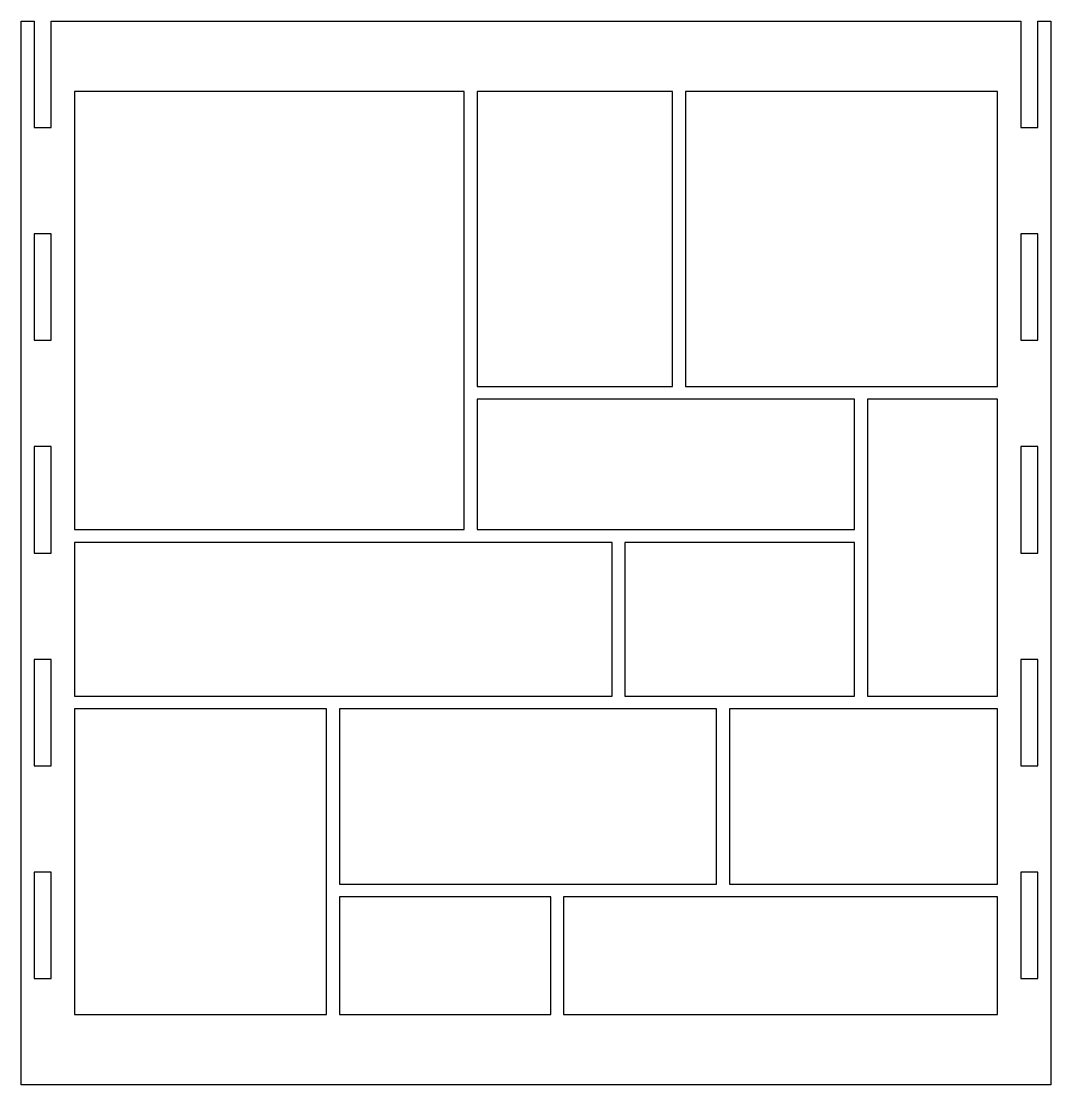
# Model space of a CAD drawing. Header units: millimetres. Extents: x 4 to 246, y 0 to 250.
import ezdxf

# ---------------------------------------------------------------- set-up
doc = ezdxf.new("R2010")
doc.units = ezdxf.units.MM
doc.layers.get('0').update_dxf_attribs({"linetype": 'CONTINUOUS'})

msp = doc.modelspace()

# ---------------------------------------------------------------- linework, layer by layer
for points in [[(11, 225), (11, 250), (239, 250), (239, 225), (243, 225), (243, 250), (246, 250), (246, 0), (4, 0), (4, 250), (7, 250), (7, 225)], [(16.5, 130.49), (108.14, 130.49), (108.14, 233.5), (16.5, 233.5)], [(157.12, 233.5), (111.14, 233.5), (111.14, 164.17), (157.12, 164.17)], [(233.5, 233.5), (160.12, 233.5), (160.12, 164.17), (233.5, 164.17)], [(7, 175), (11, 175), (11, 200), (7, 200)], [(243, 200), (239, 200), (239, 175), (243, 175)], [(199.9, 130.49), (199.9, 161.17), (111.14, 161.17), (111.14, 130.49)], [(233.5, 161.17), (202.9, 161.17), (202.9, 91.38), (233.5, 91.38)], [(7, 125), (11, 125), (11, 150), (7, 150)], [(243, 150), (239, 150), (239, 125), (243, 125)], [(142.9, 91.38), (142.9, 127.49), (16.5, 127.49), (16.5, 91.38)], [(199.9, 127.49), (145.9, 127.49), (145.9, 91.38), (199.9, 91.38)], [(7, 75), (11, 75), (11, 100), (7, 100)], [(243, 100), (239, 100), (239, 75), (243, 75)], [(75.78, 16.5), (75.78, 88.38), (16.5, 88.38), (16.5, 16.5)], [(167.45, 88.38), (78.78, 88.38), (78.78, 47.15), (167.45, 47.15)], [(233.5, 47.15), (233.5, 88.38), (170.45, 88.38), (170.45, 47.15)], [(7, 25), (11, 25), (11, 50), (7, 50)], [(243, 50), (239, 50), (239, 25), (243, 25)], [(128.47, 16.5), (128.47, 44.15), (78.78, 44.15), (78.78, 16.5)], [(233.5, 16.5), (233.5, 44.15), (131.47, 44.15), (131.47, 16.5)]]:
    msp.add_lwpolyline(points, close=True)

doc.saveas('drawing.dxf')
